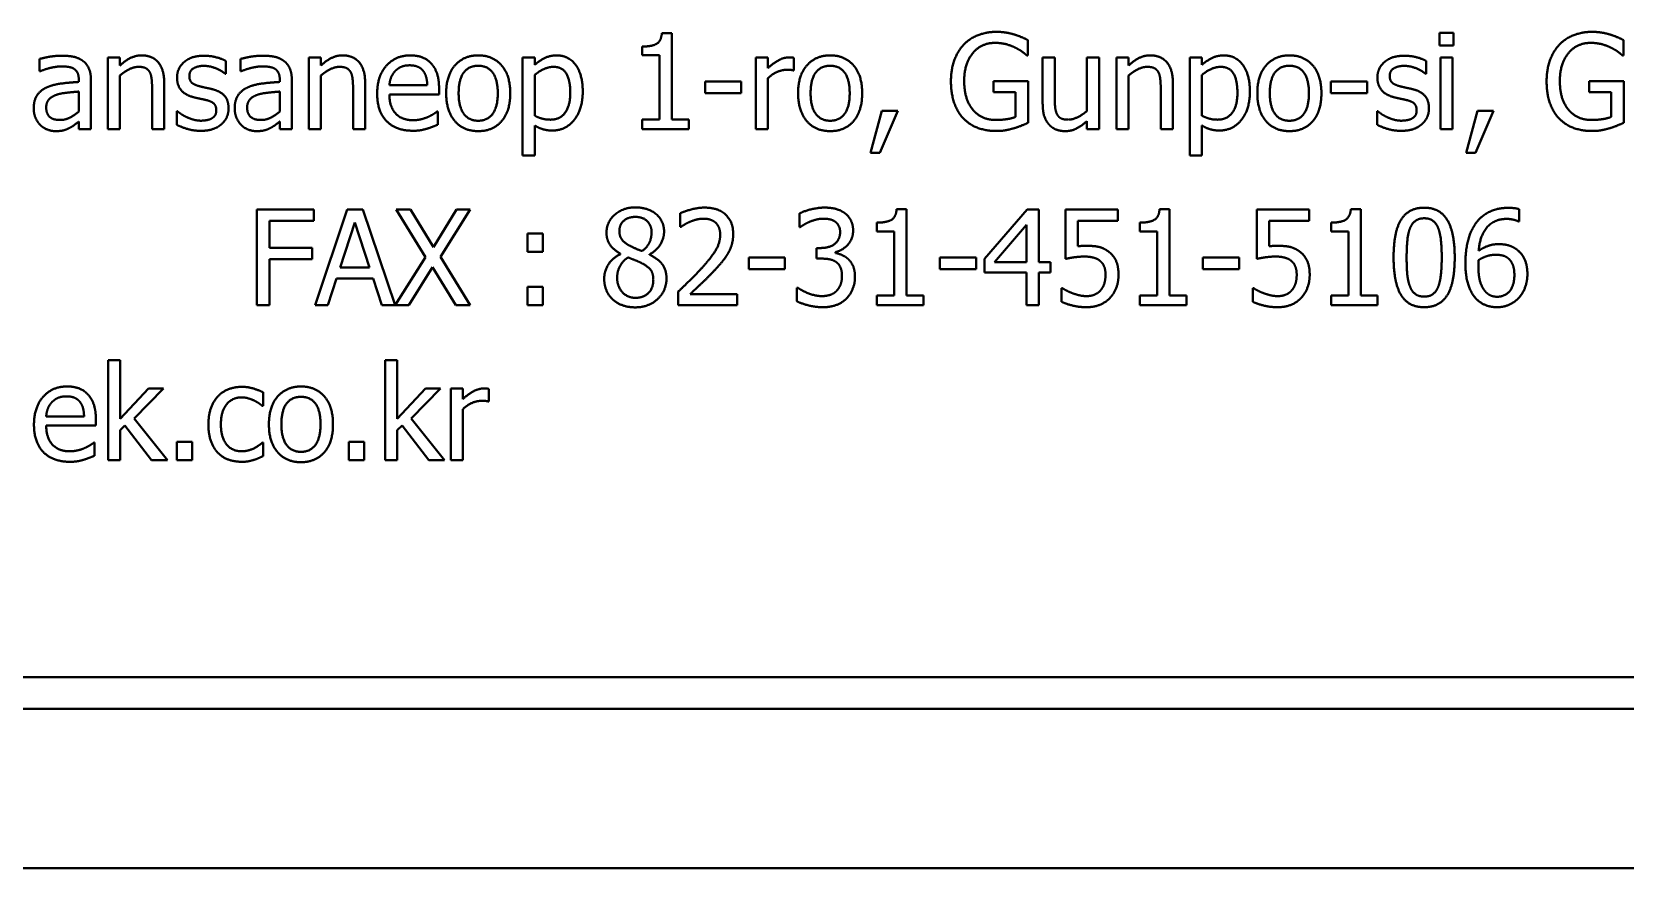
# Model space of a CAD drawing. Header units: millimetres. Extents: x 0 to 4205, y 0 to 2970.
# Drawn here: x 3428.97 to 3478.97, y 1705.12 to 1731.37 of the extents above; entities that cross this region are included whole.
import ezdxf

# ---------------------------------------------------------------- set-up
doc = ezdxf.new("R2010")
doc.units = ezdxf.units.MM
doc.header["$LTSCALE"] = 5
doc.layers.add('가시적인 것(ISO)', color=3, linetype='Continuous', lineweight=40)

msp = doc.modelspace()

# ---------------------------------------------------------------- linework, layer by layer
at = {"layer": '가시적인 것(ISO)'}
for p, q in [((3448.744, 1731.328), (3449.055, 1731.328)), ((3449.055, 1731.328), (3449.055, 1728.624)), ((3460.229, 1731.114), (3460.229, 1730.633)), ((3473.152, 1731.338), (3473.583, 1731.338)), ((3473.152, 1730.944), (3473.152, 1731.338)), ((3473.583, 1731.338), (3473.583, 1730.944)), ((3478.921, 1731.114), (3478.921, 1730.633)), ((3429.215, 1730.134), (3429.215, 1730.521)), ((3431.359, 1728.318), (3431.359, 1730.569)), ((3431.359, 1730.569), (3431.738, 1730.569)), ((3431.738, 1730.569), (3431.738, 1730.319)), ((3435.521, 1730.134), (3435.521, 1730.521)), ((3437.665, 1728.318), (3437.665, 1730.569)), ((3437.665, 1730.569), (3438.045, 1730.569)), ((3438.045, 1730.569), (3438.045, 1730.319)), ((3444.375, 1727.489), (3444.375, 1730.569)), ((3444.375, 1730.569), (3444.754, 1730.569)), ((3444.754, 1730.569), (3444.754, 1730.334)), ((3448.124, 1730.635), (3448.124, 1730.91)), ((3448.669, 1730.635), (3448.124, 1730.635)), ((3448.669, 1728.624), (3448.669, 1730.635)), ((3451.693, 1728.318), (3451.693, 1730.569)), ((3451.693, 1730.569), (3452.072, 1730.569)), ((3452.072, 1730.569), (3452.072, 1730.234)), ((3452.887, 1730.557), (3452.887, 1730.163)), ((3460.229, 1730.633), (3460.195, 1730.633)), ((3460.695, 1729.108), (3460.695, 1730.569)), ((3460.695, 1730.569), (3461.075, 1730.569)), ((3461.075, 1730.569), (3461.075, 1729.286)), ((3462.084, 1728.887), (3462.084, 1730.569)), ((3462.084, 1730.569), (3462.463, 1730.569)), ((3462.463, 1730.569), (3462.463, 1728.318)), ((3463.012, 1728.318), (3463.012, 1730.569)), ((3463.012, 1730.569), (3463.391, 1730.569)), ((3463.391, 1730.569), (3463.391, 1730.319)), ((3465.312, 1730.569), (3465.691, 1730.569)), ((3465.312, 1727.489), (3465.312, 1730.569)), ((3465.691, 1730.569), (3465.691, 1730.334)), ((3473.583, 1730.944), (3473.152, 1730.944)), ((3473.177, 1728.318), (3473.177, 1730.569)), ((3473.177, 1730.569), (3473.556, 1730.569)), ((3473.556, 1730.569), (3473.556, 1728.318)), ((3478.921, 1730.633), (3478.887, 1730.633)), ((3429.237, 1730.134), (3429.215, 1730.134)), ((3431.738, 1730), (3431.738, 1728.318)), ((3435.064, 1730.054), (3435.045, 1730.054)), ((3435.064, 1730.46), (3435.064, 1730.054)), ((3435.543, 1730.134), (3435.521, 1730.134)), ((3438.045, 1730), (3438.045, 1728.318)), ((3444.754, 1730.018), (3444.754, 1728.739)), ((3452.887, 1730.163), (3452.867, 1730.163)), ((3463.391, 1730), (3463.391, 1728.318)), ((3465.691, 1730.018), (3465.691, 1728.739)), ((3472.734, 1730.054), (3472.715, 1730.054)), ((3472.734, 1730.46), (3472.734, 1730.054)), ((3430.447, 1729.799), (3430.447, 1729.872)), ((3430.447, 1728.872), (3430.447, 1729.497)), ((3430.827, 1729.857), (3430.827, 1728.318)), ((3432.747, 1728.318), (3432.747, 1729.602)), ((3433.126, 1729.779), (3433.126, 1728.318)), ((3436.754, 1729.799), (3436.754, 1729.872)), ((3436.754, 1728.872), (3436.754, 1729.497)), ((3437.133, 1729.857), (3437.133, 1728.318)), ((3439.054, 1728.318), (3439.054, 1729.602)), ((3439.433, 1729.779), (3439.433, 1728.318)), ((3440.194, 1729.694), (3441.383, 1729.694)), ((3441.752, 1729.612), (3441.752, 1729.405)), ((3450.103, 1729.449), (3450.103, 1729.813)), ((3450.103, 1729.813), (3451.238, 1729.813)), ((3451.238, 1729.813), (3451.238, 1729.449)), ((3452.072, 1729.915), (3452.072, 1728.318)), ((3459.152, 1729.478), (3459.152, 1729.828)), ((3459.152, 1729.828), (3460.241, 1729.828)), ((3460.241, 1729.828), (3460.241, 1728.518)), ((3464.4, 1728.318), (3464.4, 1729.602)), ((3464.78, 1729.779), (3464.78, 1728.318)), ((3469.739, 1729.449), (3469.739, 1729.813)), ((3469.739, 1729.813), (3470.874, 1729.813)), ((3470.874, 1729.813), (3470.874, 1729.449)), ((3477.844, 1729.478), (3477.844, 1729.828)), ((3477.844, 1729.828), (3478.934, 1729.828)), ((3478.934, 1729.828), (3478.934, 1728.518)), ((3441.752, 1729.405), (3440.194, 1729.405)), ((3451.238, 1729.449), (3450.103, 1729.449)), ((3459.847, 1729.478), (3459.152, 1729.478)), ((3459.847, 1728.702), (3459.847, 1729.478)), ((3470.874, 1729.449), (3469.739, 1729.449)), ((3478.54, 1729.478), (3477.844, 1729.478)), ((3478.54, 1728.702), (3478.54, 1729.478)), ((3430.447, 1728.318), (3430.447, 1728.556)), ((3433.52, 1728.454), (3433.52, 1728.88)), ((3433.52, 1728.88), (3433.54, 1728.88)), ((3436.754, 1728.318), (3436.754, 1728.556)), ((3441.689, 1728.87), (3441.711, 1728.87)), ((3441.711, 1728.87), (3441.711, 1728.457)), ((3448.124, 1728.624), (3448.669, 1728.624)), ((3448.124, 1728.318), (3448.124, 1728.624)), ((3449.055, 1728.624), (3449.588, 1728.624)), ((3449.588, 1728.624), (3449.588, 1728.318)), ((3455.293, 1727.572), (3455.648, 1728.892)), ((3456.152, 1728.892), (3455.588, 1727.572)), ((3455.648, 1728.892), (3456.152, 1728.892)), ((3462.084, 1728.318), (3462.084, 1728.566)), ((3471.19, 1728.454), (3471.19, 1728.88)), ((3471.19, 1728.88), (3471.21, 1728.88)), ((3473.986, 1727.572), (3474.341, 1728.892)), ((3474.844, 1728.892), (3474.28, 1727.572)), ((3474.341, 1728.892), (3474.844, 1728.892)), ((3430.827, 1728.318), (3430.447, 1728.318)), ((3431.738, 1728.318), (3431.359, 1728.318)), ((3433.126, 1728.318), (3432.747, 1728.318)), ((3437.133, 1728.318), (3436.754, 1728.318)), ((3438.045, 1728.318), (3437.665, 1728.318)), ((3439.433, 1728.318), (3439.054, 1728.318)), ((3444.754, 1728.432), (3444.754, 1727.489)), ((3449.588, 1728.318), (3448.124, 1728.318)), ((3452.072, 1728.318), (3451.693, 1728.318)), ((3462.463, 1728.318), (3462.084, 1728.318)), ((3463.391, 1728.318), (3463.012, 1728.318)), ((3464.78, 1728.318), (3464.4, 1728.318)), ((3465.691, 1728.432), (3465.691, 1727.489)), ((3473.556, 1728.318), (3473.177, 1728.318)), ((3455.588, 1727.572), (3455.293, 1727.572)), ((3474.28, 1727.572), (3473.986, 1727.572)), ((3444.754, 1727.489), (3444.375, 1727.489)), ((3465.691, 1727.489), (3465.312, 1727.489)), ((3436.034, 1722.792), (3436.034, 1725.792)), ((3436.034, 1725.792), (3437.828, 1725.792)), ((3437.828, 1725.792), (3437.828, 1725.437)), ((3437.862, 1722.792), (3438.874, 1725.792)), ((3438.874, 1725.792), (3439.365, 1725.792)), ((3439.365, 1725.792), (3440.375, 1722.794)), ((3441.329, 1724.294), (3440.403, 1725.792)), ((3440.403, 1725.792), (3440.86, 1725.792)), ((3440.86, 1725.792), (3441.575, 1724.617)), ((3441.575, 1724.617), (3442.304, 1725.792)), ((3442.734, 1725.792), (3441.796, 1724.313)), ((3442.304, 1725.792), (3442.734, 1725.792)), ((3449.32, 1725.247), (3449.32, 1725.675)), ((3453.064, 1725.245), (3453.064, 1725.67)), ((3456.113, 1725.801), (3456.424, 1725.801)), ((3456.424, 1725.801), (3456.424, 1723.098)), ((3458.867, 1724.245), (3460.209, 1725.792)), ((3460.209, 1725.792), (3460.579, 1725.792)), ((3460.579, 1725.792), (3460.579, 1724.146)), ((3461.413, 1724.245), (3461.413, 1725.792)), ((3461.413, 1725.792), (3463.058, 1725.792)), ((3463.058, 1725.792), (3463.058, 1725.439)), ((3464.364, 1725.801), (3464.675, 1725.801)), ((3464.675, 1725.801), (3464.675, 1723.098)), ((3467.413, 1724.245), (3467.413, 1725.792)), ((3467.413, 1725.792), (3469.058, 1725.792)), ((3469.058, 1725.792), (3469.058, 1725.439)), ((3470.364, 1725.801), (3470.675, 1725.801)), ((3470.675, 1725.801), (3470.675, 1723.098)), ((3475.647, 1725.806), (3475.647, 1725.42)), ((3437.828, 1725.437), (3436.433, 1725.437)), ((3436.433, 1725.437), (3436.433, 1724.591)), ((3439.109, 1725.383), (3438.648, 1723.971)), ((3439.574, 1723.971), (3439.109, 1725.383)), ((3444.528, 1724.469), (3444.528, 1725.043)), ((3444.528, 1725.043), (3445.01, 1725.043)), ((3445.01, 1725.043), (3445.01, 1724.469)), ((3449.342, 1725.247), (3449.32, 1725.247)), ((3453.088, 1725.245), (3453.064, 1725.245)), ((3455.493, 1725.108), (3455.493, 1725.383)), ((3456.037, 1725.108), (3455.493, 1725.108)), ((3456.037, 1723.098), (3456.037, 1725.108)), ((3460.192, 1725.317), (3459.183, 1724.146)), ((3460.192, 1724.146), (3460.192, 1725.317)), ((3463.058, 1725.439), (3461.799, 1725.439)), ((3461.799, 1725.439), (3461.799, 1724.639)), ((3463.744, 1725.108), (3463.744, 1725.383)), ((3464.289, 1725.108), (3463.744, 1725.108)), ((3464.289, 1723.098), (3464.289, 1725.108)), ((3467.799, 1725.439), (3467.799, 1724.639)), ((3469.058, 1725.439), (3467.799, 1725.439)), ((3469.744, 1725.108), (3469.744, 1725.383)), ((3470.289, 1725.108), (3469.744, 1725.108)), ((3470.289, 1723.098), (3470.289, 1725.108)), ((3475.647, 1725.42), (3475.63, 1725.42)), ((3436.433, 1724.591), (3437.77, 1724.591)), ((3437.77, 1724.591), (3437.77, 1724.236)), ((3453.594, 1724.253), (3453.594, 1724.586)), ((3453.594, 1724.586), (3453.728, 1724.586)), ((3436.433, 1724.236), (3436.433, 1722.792)), ((3437.77, 1724.236), (3436.433, 1724.236)), ((3440.375, 1722.794), (3441.329, 1724.294)), ((3441.796, 1724.313), (3442.734, 1722.792)), ((3445.01, 1724.469), (3444.528, 1724.469)), ((3447.443, 1724.394), (3447.443, 1724.406)), ((3448.357, 1724.389), (3448.357, 1724.377)), ((3451.472, 1724.287), (3452.607, 1724.287)), ((3451.472, 1723.922), (3451.472, 1724.287)), ((3452.607, 1724.287), (3452.607, 1723.922)), ((3453.764, 1724.253), (3453.594, 1724.253)), ((3454.192, 1724.459), (3454.192, 1724.43)), ((3457.472, 1723.922), (3457.472, 1724.287)), ((3457.472, 1724.287), (3458.607, 1724.287)), ((3458.607, 1724.287), (3458.607, 1723.922)), ((3458.867, 1723.822), (3458.867, 1724.245)), ((3459.183, 1724.146), (3460.192, 1724.146)), ((3460.579, 1724.146), (3460.936, 1724.146)), ((3460.936, 1724.146), (3460.936, 1723.822)), ((3465.723, 1724.287), (3466.858, 1724.287)), ((3465.723, 1723.922), (3465.723, 1724.287)), ((3466.858, 1724.287), (3466.858, 1723.922)), ((3438.538, 1723.63), (3438.266, 1722.792)), ((3439.683, 1723.63), (3438.538, 1723.63)), ((3438.648, 1723.971), (3439.574, 1723.971)), ((3439.955, 1722.792), (3439.683, 1723.63)), ((3441.548, 1723.988), (3440.804, 1722.792)), ((3442.277, 1722.792), (3441.548, 1723.988)), ((3452.607, 1723.922), (3451.472, 1723.922)), ((3458.607, 1723.922), (3457.472, 1723.922)), ((3460.192, 1723.822), (3458.867, 1723.822)), ((3460.192, 1722.792), (3460.192, 1723.822)), ((3460.936, 1723.822), (3460.579, 1723.822)), ((3460.579, 1723.822), (3460.579, 1722.792)), ((3466.858, 1723.922), (3465.723, 1723.922)), ((3444.528, 1723.365), (3445.01, 1723.365)), ((3444.528, 1722.792), (3444.528, 1723.365)), ((3445.01, 1723.365), (3445.01, 1722.792)), ((3449.257, 1722.792), (3449.257, 1723.217)), ((3449.634, 1723.139), (3451.107, 1723.139)), ((3451.107, 1723.139), (3451.107, 1722.792)), ((3452.981, 1722.913), (3452.981, 1723.339)), ((3452.981, 1723.339), (3453.011, 1723.339)), ((3455.493, 1722.792), (3455.493, 1723.098)), ((3455.493, 1723.098), (3456.037, 1723.098)), ((3456.424, 1723.098), (3456.956, 1723.098)), ((3456.956, 1723.098), (3456.956, 1722.792)), ((3461.289, 1722.898), (3461.289, 1723.324)), ((3461.289, 1723.324), (3461.318, 1723.324)), ((3463.744, 1722.792), (3463.744, 1723.098)), ((3463.744, 1723.098), (3464.289, 1723.098)), ((3464.675, 1723.098), (3465.207, 1723.098)), ((3465.207, 1723.098), (3465.207, 1722.792)), ((3467.289, 1722.898), (3467.289, 1723.324)), ((3467.289, 1723.324), (3467.318, 1723.324)), ((3469.744, 1722.792), (3469.744, 1723.098)), ((3469.744, 1723.098), (3470.289, 1723.098)), ((3470.675, 1723.098), (3471.207, 1723.098)), ((3471.207, 1723.098), (3471.207, 1722.792)), ((3436.433, 1722.792), (3436.034, 1722.792)), ((3438.266, 1722.792), (3437.862, 1722.792)), ((3440.804, 1722.792), (3439.955, 1722.792)), ((3442.734, 1722.792), (3442.277, 1722.792)), ((3445.01, 1722.792), (3444.528, 1722.792)), ((3451.107, 1722.792), (3449.257, 1722.792)), ((3456.956, 1722.792), (3455.493, 1722.792)), ((3460.579, 1722.792), (3460.192, 1722.792)), ((3465.207, 1722.792), (3463.744, 1722.792)), ((3471.207, 1722.792), (3469.744, 1722.792)), ((3431.366, 1721.06), (3431.746, 1721.06)), ((3431.366, 1717.926), (3431.366, 1721.06)), ((3431.746, 1721.06), (3431.746, 1719.227)), ((3440.062, 1721.06), (3440.442, 1721.06)), ((3440.062, 1717.926), (3440.062, 1721.06)), ((3440.442, 1721.06), (3440.442, 1719.227)), ((3431.746, 1719.227), (3432.635, 1720.177)), ((3433.107, 1720.177), (3432.183, 1719.236)), ((3432.635, 1720.177), (3433.107, 1720.177)), ((3436.229, 1720.056), (3436.229, 1719.63)), ((3440.442, 1719.227), (3441.331, 1720.177)), ((3441.803, 1720.177), (3440.879, 1719.236)), ((3441.331, 1720.177), (3441.803, 1720.177)), ((3442.117, 1720.177), (3442.496, 1720.177)), ((3442.117, 1717.926), (3442.117, 1720.177)), ((3442.496, 1720.177), (3442.496, 1719.842)), ((3443.31, 1720.165), (3443.31, 1719.771)), ((3436.229, 1719.63), (3436.207, 1719.63)), ((3442.496, 1719.523), (3442.496, 1717.926)), ((3443.31, 1719.771), (3443.291, 1719.771)), ((3429.424, 1719.302), (3430.613, 1719.302)), ((3430.982, 1719.013), (3429.424, 1719.013)), ((3430.982, 1719.219), (3430.982, 1719.013)), ((3431.896, 1719.013), (3431.746, 1718.867)), ((3432.733, 1717.926), (3431.896, 1719.013)), ((3432.183, 1719.236), (3433.231, 1717.926)), ((3440.592, 1719.013), (3440.442, 1718.867)), ((3441.429, 1717.926), (3440.592, 1719.013)), ((3440.879, 1719.236), (3441.927, 1717.926)), ((3431.746, 1718.867), (3431.746, 1717.926)), ((3433.528, 1717.926), (3433.528, 1718.5)), ((3433.528, 1718.5), (3434.009, 1718.5)), ((3434.009, 1718.5), (3434.009, 1717.926)), ((3438.92, 1717.926), (3438.92, 1718.5)), ((3438.92, 1718.5), (3439.401, 1718.5)), ((3439.401, 1718.5), (3439.401, 1717.926)), ((3440.442, 1718.867), (3440.442, 1717.926)), ((3430.919, 1718.478), (3430.941, 1718.478)), ((3430.941, 1718.478), (3430.941, 1718.064)), ((3436.207, 1718.478), (3436.229, 1718.478)), ((3436.229, 1718.478), (3436.229, 1718.052)), ((3431.746, 1717.926), (3431.366, 1717.926)), ((3433.231, 1717.926), (3432.733, 1717.926)), ((3434.009, 1717.926), (3433.528, 1717.926)), ((3439.401, 1717.926), (3438.92, 1717.926)), ((3440.442, 1717.926), (3440.062, 1717.926)), ((3441.927, 1717.926), (3441.429, 1717.926)), ((3442.496, 1717.926), (3442.117, 1717.926)), ((3381.559, 1711.119), (3519.727, 1711.119)), ((3520.643, 1710.119), (3380.643, 1710.119)), ((3530.643, 1705.119), (3370.643, 1705.119))]:
    msp.add_line(p, q, dxfattribs=at)
for points in [[(3448.124, 1730.91), (3448.433, 1730.91), (3448.725, 1731.085), (3448.744, 1731.328)], [(3458.211, 1730.961), (3458.393, 1731.158), (3458.928, 1731.372), (3459.246, 1731.372)], [(3459.2, 1731.026), (3458.767, 1731.026), (3458.233, 1730.375), (3458.233, 1729.833)], [(3459.815, 1730.885), (3459.694, 1730.946), (3459.38, 1731.026), (3459.2, 1731.026)], [(3459.246, 1731.372), (3459.4, 1731.372), (3459.677, 1731.328), (3459.803, 1731.289)], [(3459.803, 1731.289), (3459.905, 1731.26), (3460.153, 1731.153), (3460.229, 1731.114)], [(3476.904, 1730.961), (3477.086, 1731.158), (3477.621, 1731.372), (3477.939, 1731.372)], [(3477.893, 1731.026), (3477.46, 1731.026), (3476.925, 1730.375), (3476.925, 1729.833)], [(3478.508, 1730.885), (3478.387, 1730.946), (3478.073, 1731.026), (3477.893, 1731.026)], [(3477.939, 1731.372), (3478.092, 1731.372), (3478.37, 1731.328), (3478.496, 1731.289)], [(3478.496, 1731.289), (3478.598, 1731.26), (3478.846, 1731.153), (3478.921, 1731.114)], [(3429.215, 1730.521), (3429.319, 1730.55), (3429.711, 1730.623), (3429.903, 1730.623)], [(3429.903, 1730.623), (3430.136, 1730.623), (3430.455, 1730.55), (3430.581, 1730.455)], [(3431.738, 1730.319), (3431.908, 1730.472), (3432.237, 1730.633), (3432.421, 1730.633)], [(3432.421, 1730.633), (3432.752, 1730.633), (3433.126, 1730.195), (3433.126, 1729.779)], [(3433.53, 1729.935), (3433.53, 1730.241), (3433.99, 1730.623), (3434.369, 1730.623)], [(3434.369, 1730.623), (3434.556, 1730.623), (3434.935, 1730.53), (3435.064, 1730.46)], [(3435.521, 1730.521), (3435.626, 1730.55), (3436.017, 1730.623), (3436.209, 1730.623)], [(3436.209, 1730.623), (3436.443, 1730.623), (3436.761, 1730.55), (3436.887, 1730.455)], [(3438.045, 1730.319), (3438.215, 1730.472), (3438.543, 1730.633), (3438.728, 1730.633)], [(3438.728, 1730.633), (3439.058, 1730.633), (3439.433, 1730.195), (3439.433, 1729.779)], [(3439.81, 1729.432), (3439.81, 1729.981), (3440.386, 1730.633), (3440.85, 1730.633)], [(3440.85, 1730.633), (3441.059, 1730.633), (3441.383, 1730.511), (3441.502, 1730.382)], [(3441.976, 1729.444), (3441.976, 1730.008), (3442.53, 1730.633), (3442.982, 1730.633)], [(3442.982, 1730.633), (3443.439, 1730.633), (3443.986, 1730.01), (3443.986, 1729.444)], [(3444.754, 1730.334), (3444.895, 1730.462), (3445.241, 1730.633), (3445.443, 1730.633)], [(3445.443, 1730.633), (3445.829, 1730.633), (3446.262, 1730.02), (3446.262, 1729.505)], [(3452.072, 1730.234), (3452.279, 1730.419), (3452.588, 1730.569), (3452.733, 1730.569)], [(3452.733, 1730.569), (3452.792, 1730.569), (3452.85, 1730.565), (3452.887, 1730.557)], [(3453.02, 1729.444), (3453.02, 1730.008), (3453.575, 1730.633), (3454.027, 1730.633)], [(3454.027, 1730.633), (3454.484, 1730.633), (3455.031, 1730.01), (3455.031, 1729.444)], [(3457.817, 1729.821), (3457.817, 1730.183), (3458.021, 1730.757), (3458.211, 1730.961)], [(3460.195, 1730.633), (3460.119, 1730.698), (3459.961, 1730.817), (3459.815, 1730.885)], [(3463.391, 1730.319), (3463.562, 1730.472), (3463.89, 1730.633), (3464.075, 1730.633)], [(3464.075, 1730.633), (3464.405, 1730.633), (3464.78, 1730.195), (3464.78, 1729.779)], [(3465.691, 1730.334), (3465.832, 1730.462), (3466.178, 1730.633), (3466.379, 1730.633)], [(3466.379, 1730.633), (3466.766, 1730.633), (3467.199, 1730.02), (3467.199, 1729.505)], [(3467.432, 1729.444), (3467.432, 1730.008), (3467.986, 1730.633), (3468.438, 1730.633)], [(3468.438, 1730.633), (3468.895, 1730.633), (3469.443, 1730.01), (3469.443, 1729.444)], [(3471.2, 1729.935), (3471.2, 1730.241), (3471.66, 1730.623), (3472.039, 1730.623)], [(3472.039, 1730.623), (3472.226, 1730.623), (3472.605, 1730.53), (3472.734, 1730.46)], [(3476.51, 1729.821), (3476.51, 1730.183), (3476.714, 1730.757), (3476.904, 1730.961)], [(3478.887, 1730.633), (3478.812, 1730.698), (3478.654, 1730.817), (3478.508, 1730.885)], [(3429.9, 1730.287), (3429.769, 1730.287), (3429.414, 1730.21), (3429.237, 1730.134)], [(3430.294, 1730.212), (3430.221, 1730.258), (3430.012, 1730.287), (3429.9, 1730.287)], [(3430.447, 1729.872), (3430.447, 1730.003), (3430.367, 1730.166), (3430.294, 1730.212)], [(3430.581, 1730.455), (3430.705, 1730.363), (3430.827, 1730.069), (3430.827, 1729.857)], [(3432.322, 1730.273), (3432.181, 1730.273), (3431.882, 1730.122), (3431.738, 1730)], [(3432.674, 1730.105), (3432.628, 1730.19), (3432.463, 1730.273), (3432.322, 1730.273)], [(3432.747, 1729.602), (3432.747, 1729.757), (3432.718, 1730.025), (3432.674, 1730.105)], [(3434.361, 1730.304), (3434.174, 1730.304), (3433.917, 1730.146), (3433.917, 1729.988)], [(3435.045, 1730.054), (3434.899, 1730.171), (3434.544, 1730.304), (3434.361, 1730.304)], [(3436.207, 1730.287), (3436.075, 1730.287), (3435.72, 1730.21), (3435.543, 1730.134)], [(3436.601, 1730.212), (3436.528, 1730.258), (3436.319, 1730.287), (3436.207, 1730.287)], [(3436.754, 1729.872), (3436.754, 1730.003), (3436.673, 1730.166), (3436.601, 1730.212)], [(3436.887, 1730.455), (3437.011, 1730.363), (3437.133, 1730.069), (3437.133, 1729.857)], [(3438.628, 1730.273), (3438.487, 1730.273), (3438.188, 1730.122), (3438.045, 1730)], [(3438.981, 1730.105), (3438.934, 1730.19), (3438.769, 1730.273), (3438.628, 1730.273)], [(3439.054, 1729.602), (3439.054, 1729.757), (3439.024, 1730.025), (3438.981, 1730.105)], [(3440.378, 1730.144), (3440.293, 1730.054), (3440.206, 1729.838), (3440.194, 1729.694)], [(3440.828, 1730.321), (3440.678, 1730.321), (3440.466, 1730.231), (3440.378, 1730.144)], [(3441.254, 1730.146), (3441.188, 1730.231), (3440.981, 1730.321), (3440.828, 1730.321)], [(3441.383, 1729.694), (3441.378, 1729.847), (3441.314, 1730.071), (3441.254, 1730.146)], [(3441.502, 1730.382), (3441.623, 1730.253), (3441.752, 1729.881), (3441.752, 1729.612)], [(3442.982, 1730.307), (3442.688, 1730.307), (3442.367, 1729.881), (3442.367, 1729.444)], [(3443.595, 1729.444), (3443.595, 1729.881), (3443.276, 1730.307), (3442.982, 1730.307)], [(3445.35, 1730.273), (3445.19, 1730.273), (3444.888, 1730.129), (3444.754, 1730.018)], [(3445.87, 1729.461), (3445.87, 1729.847), (3445.625, 1730.273), (3445.35, 1730.273)], [(3452.663, 1730.18), (3452.51, 1730.18), (3452.208, 1730.047), (3452.072, 1729.915)], [(3452.867, 1730.163), (3452.823, 1730.176), (3452.729, 1730.18), (3452.663, 1730.18)], [(3454.027, 1730.307), (3453.733, 1730.307), (3453.412, 1729.881), (3453.412, 1729.444)], [(3454.639, 1729.444), (3454.639, 1729.881), (3454.321, 1730.307), (3454.027, 1730.307)], [(3463.975, 1730.273), (3463.834, 1730.273), (3463.535, 1730.122), (3463.391, 1730)], [(3464.327, 1730.105), (3464.281, 1730.19), (3464.116, 1730.273), (3463.975, 1730.273)], [(3464.4, 1729.602), (3464.4, 1729.757), (3464.371, 1730.025), (3464.327, 1730.105)], [(3466.287, 1730.273), (3466.126, 1730.273), (3465.825, 1730.129), (3465.691, 1730.018)], [(3466.807, 1729.461), (3466.807, 1729.847), (3466.562, 1730.273), (3466.287, 1730.273)], [(3468.438, 1730.307), (3468.144, 1730.307), (3467.823, 1729.881), (3467.823, 1729.444)], [(3469.051, 1729.444), (3469.051, 1729.881), (3468.733, 1730.307), (3468.438, 1730.307)], [(3472.032, 1730.304), (3471.844, 1730.304), (3471.587, 1730.146), (3471.587, 1729.988)], [(3472.715, 1730.054), (3472.569, 1730.171), (3472.214, 1730.304), (3472.032, 1730.304)], [(3429.032, 1728.97), (3429.032, 1729.203), (3429.229, 1729.534), (3429.443, 1729.629)], [(3429.443, 1729.629), (3429.633, 1729.716), (3430.148, 1729.782), (3430.447, 1729.799)], [(3430.447, 1729.497), (3430.311, 1729.485), (3429.9, 1729.444), (3429.772, 1729.405)], [(3434.021, 1729.327), (3433.763, 1729.402), (3433.53, 1729.714), (3433.53, 1729.935)], [(3433.917, 1729.988), (3433.917, 1729.845), (3434.07, 1729.706), (3434.24, 1729.663)], [(3434.24, 1729.663), (3434.323, 1729.641), (3434.532, 1729.597), (3434.646, 1729.57)], [(3434.646, 1729.57), (3434.894, 1729.507), (3435.147, 1729.218), (3435.147, 1728.967)], [(3435.339, 1728.97), (3435.339, 1729.203), (3435.536, 1729.534), (3435.75, 1729.629)], [(3435.75, 1729.629), (3435.939, 1729.716), (3436.455, 1729.782), (3436.754, 1729.799)], [(3436.754, 1729.497), (3436.618, 1729.485), (3436.207, 1729.444), (3436.078, 1729.405)], [(3446.262, 1729.505), (3446.262, 1728.941), (3445.725, 1728.274), (3445.314, 1728.274)], [(3458.208, 1728.651), (3458.019, 1728.851), (3457.817, 1729.439), (3457.817, 1729.821)], [(3458.233, 1729.833), (3458.233, 1729.531), (3458.374, 1729.079), (3458.507, 1728.924)], [(3467.199, 1729.505), (3467.199, 1728.941), (3466.661, 1728.274), (3466.25, 1728.274)], [(3471.691, 1729.327), (3471.434, 1729.402), (3471.2, 1729.714), (3471.2, 1729.935)], [(3471.587, 1729.988), (3471.587, 1729.845), (3471.74, 1729.706), (3471.91, 1729.663)], [(3471.91, 1729.663), (3471.993, 1729.641), (3472.202, 1729.597), (3472.316, 1729.57)], [(3472.316, 1729.57), (3472.564, 1729.507), (3472.817, 1729.218), (3472.817, 1728.967)], [(3476.901, 1728.651), (3476.712, 1728.851), (3476.51, 1729.439), (3476.51, 1729.821)], [(3476.925, 1729.833), (3476.925, 1729.531), (3477.066, 1729.079), (3477.2, 1728.924)], [(3429.772, 1729.405), (3429.621, 1729.359), (3429.424, 1729.167), (3429.424, 1728.996)], [(3434.427, 1729.235), (3434.354, 1729.252), (3434.121, 1729.3), (3434.021, 1729.327)], [(3434.76, 1728.916), (3434.76, 1729.05), (3434.614, 1729.189), (3434.427, 1729.235)], [(3436.078, 1729.405), (3435.927, 1729.359), (3435.73, 1729.167), (3435.73, 1728.996)], [(3440.943, 1728.267), (3440.403, 1728.267), (3439.81, 1728.872), (3439.81, 1729.432)], [(3440.194, 1729.405), (3440.194, 1729.013), (3440.588, 1728.598), (3440.938, 1728.598)], [(3442.982, 1728.255), (3442.513, 1728.255), (3441.976, 1728.894), (3441.976, 1729.444)], [(3442.367, 1729.444), (3442.367, 1729.018), (3442.688, 1728.581), (3442.982, 1728.581)], [(3443.986, 1729.444), (3443.986, 1728.875), (3443.439, 1728.255), (3442.982, 1728.255)], [(3442.982, 1728.581), (3443.274, 1728.581), (3443.595, 1729.011), (3443.595, 1729.444)], [(3445.25, 1728.615), (3445.545, 1728.615), (3445.87, 1729.048), (3445.87, 1729.461)], [(3454.027, 1728.255), (3453.558, 1728.255), (3453.02, 1728.894), (3453.02, 1729.444)], [(3453.412, 1729.444), (3453.412, 1729.018), (3453.733, 1728.581), (3454.027, 1728.581)], [(3455.031, 1729.444), (3455.031, 1728.875), (3454.484, 1728.255), (3454.027, 1728.255)], [(3454.027, 1728.581), (3454.319, 1728.581), (3454.639, 1729.011), (3454.639, 1729.444)], [(3460.9, 1728.457), (3460.802, 1728.561), (3460.695, 1728.88), (3460.695, 1729.108)], [(3461.075, 1729.286), (3461.075, 1729.106), (3461.101, 1728.87), (3461.148, 1728.783)], [(3466.187, 1728.615), (3466.481, 1728.615), (3466.807, 1729.048), (3466.807, 1729.461)], [(3468.438, 1728.255), (3467.969, 1728.255), (3467.432, 1728.894), (3467.432, 1729.444)], [(3467.823, 1729.444), (3467.823, 1729.018), (3468.144, 1728.581), (3468.438, 1728.581)], [(3469.443, 1729.444), (3469.443, 1728.875), (3468.895, 1728.255), (3468.438, 1728.255)], [(3468.438, 1728.581), (3468.73, 1728.581), (3469.051, 1729.011), (3469.051, 1729.444)], [(3472.097, 1729.235), (3472.024, 1729.252), (3471.791, 1729.3), (3471.691, 1729.327)], [(3472.43, 1728.916), (3472.43, 1729.05), (3472.284, 1729.189), (3472.097, 1729.235)], [(3429.232, 1728.454), (3429.142, 1728.547), (3429.032, 1728.819), (3429.032, 1728.97)], [(3429.424, 1728.996), (3429.424, 1728.802), (3429.643, 1728.605), (3429.852, 1728.605)], [(3429.852, 1728.605), (3430.029, 1728.605), (3430.321, 1728.758), (3430.447, 1728.872)], [(3430.447, 1728.556), (3430.401, 1728.522), (3430.246, 1728.401), (3430.173, 1728.364)], [(3433.54, 1728.88), (3433.588, 1728.841), (3433.72, 1728.748), (3433.829, 1728.697)], [(3433.829, 1728.697), (3433.924, 1728.651), (3434.157, 1728.583), (3434.281, 1728.583)], [(3434.281, 1728.583), (3434.371, 1728.583), (3434.578, 1728.624), (3434.626, 1728.659)], [(3434.626, 1728.659), (3434.697, 1728.705), (3434.76, 1728.809), (3434.76, 1728.916)], [(3435.147, 1728.967), (3435.147, 1728.821), (3435.032, 1728.564), (3434.921, 1728.469)], [(3435.538, 1728.454), (3435.448, 1728.547), (3435.339, 1728.819), (3435.339, 1728.97)], [(3435.73, 1728.996), (3435.73, 1728.802), (3435.949, 1728.605), (3436.158, 1728.605)], [(3436.158, 1728.605), (3436.336, 1728.605), (3436.627, 1728.758), (3436.754, 1728.872)], [(3436.754, 1728.556), (3436.707, 1728.522), (3436.552, 1728.401), (3436.479, 1728.364)], [(3440.938, 1728.598), (3441.062, 1728.598), (3441.302, 1728.654), (3441.4, 1728.697)], [(3441.4, 1728.697), (3441.502, 1728.746), (3441.643, 1728.831), (3441.689, 1728.87)], [(3444.754, 1728.739), (3444.903, 1728.668), (3445.114, 1728.615), (3445.25, 1728.615)], [(3459.244, 1728.26), (3458.925, 1728.26), (3458.398, 1728.454), (3458.208, 1728.651)], [(3458.507, 1728.924), (3458.636, 1728.768), (3459.001, 1728.605), (3459.229, 1728.605)], [(3459.229, 1728.605), (3459.397, 1728.605), (3459.733, 1728.654), (3459.847, 1728.702)], [(3460.241, 1728.518), (3460.165, 1728.483), (3459.908, 1728.379), (3459.798, 1728.347)], [(3461.148, 1728.783), (3461.194, 1728.695), (3461.352, 1728.615), (3461.5, 1728.615)], [(3462.084, 1728.566), (3461.908, 1728.413), (3461.595, 1728.255), (3461.4, 1728.255)], [(3461.5, 1728.615), (3461.639, 1728.615), (3461.952, 1728.773), (3462.084, 1728.887)], [(3465.691, 1728.739), (3465.84, 1728.668), (3466.051, 1728.615), (3466.187, 1728.615)], [(3471.21, 1728.88), (3471.259, 1728.841), (3471.39, 1728.748), (3471.499, 1728.697)], [(3471.499, 1728.697), (3471.594, 1728.651), (3471.827, 1728.583), (3471.951, 1728.583)], [(3471.951, 1728.583), (3472.041, 1728.583), (3472.248, 1728.624), (3472.297, 1728.659)], [(3472.297, 1728.659), (3472.367, 1728.705), (3472.43, 1728.809), (3472.43, 1728.916)], [(3472.817, 1728.967), (3472.817, 1728.821), (3472.703, 1728.564), (3472.591, 1728.469)], [(3477.937, 1728.26), (3477.618, 1728.26), (3477.091, 1728.454), (3476.901, 1728.651)], [(3477.2, 1728.924), (3477.329, 1728.768), (3477.694, 1728.605), (3477.922, 1728.605)], [(3477.922, 1728.605), (3478.09, 1728.605), (3478.425, 1728.654), (3478.54, 1728.702)], [(3478.934, 1728.518), (3478.858, 1728.483), (3478.601, 1728.379), (3478.491, 1728.347)], [(3429.716, 1728.255), (3429.577, 1728.255), (3429.327, 1728.359), (3429.232, 1728.454)], [(3430.173, 1728.364), (3430.073, 1728.311), (3429.886, 1728.255), (3429.716, 1728.255)], [(3434.267, 1728.265), (3434.041, 1728.265), (3433.649, 1728.386), (3433.52, 1728.454)], [(3434.921, 1728.469), (3434.801, 1728.369), (3434.498, 1728.265), (3434.267, 1728.265)], [(3436.022, 1728.255), (3435.883, 1728.255), (3435.633, 1728.359), (3435.538, 1728.454)], [(3436.479, 1728.364), (3436.379, 1728.311), (3436.192, 1728.255), (3436.022, 1728.255)], [(3441.368, 1728.33), (3441.259, 1728.299), (3441.079, 1728.267), (3440.943, 1728.267)], [(3441.711, 1728.457), (3441.645, 1728.43), (3441.446, 1728.352), (3441.368, 1728.33)], [(3445.314, 1728.274), (3445.146, 1728.274), (3444.888, 1728.352), (3444.754, 1728.432)], [(3459.798, 1728.347), (3459.65, 1728.304), (3459.412, 1728.26), (3459.244, 1728.26)], [(3461.4, 1728.255), (3461.254, 1728.255), (3460.994, 1728.352), (3460.9, 1728.457)], [(3466.25, 1728.274), (3466.083, 1728.274), (3465.825, 1728.352), (3465.691, 1728.432)], [(3471.937, 1728.265), (3471.711, 1728.265), (3471.319, 1728.386), (3471.19, 1728.454)], [(3472.591, 1728.469), (3472.472, 1728.369), (3472.168, 1728.265), (3471.937, 1728.265)], [(3478.491, 1728.347), (3478.343, 1728.304), (3478.105, 1728.26), (3477.937, 1728.26)], [(3447.008, 1725.069), (3447.008, 1725.407), (3447.519, 1725.86), (3447.913, 1725.86)], [(3447.91, 1725.563), (3447.691, 1725.563), (3447.412, 1725.322), (3447.412, 1725.116)], [(3448.421, 1725.091), (3448.421, 1725.293), (3448.151, 1725.563), (3447.91, 1725.563)], [(3447.913, 1725.86), (3448.321, 1725.86), (3448.814, 1725.432), (3448.814, 1725.096)], [(3449.32, 1725.675), (3449.444, 1725.736), (3449.889, 1725.855), (3450.088, 1725.855)], [(3450.059, 1725.507), (3449.952, 1725.507), (3449.733, 1725.454), (3449.634, 1725.412)], [(3450.426, 1725.386), (3450.356, 1725.446), (3450.171, 1725.507), (3450.059, 1725.507)], [(3450.088, 1725.855), (3450.509, 1725.855), (3450.983, 1725.41), (3450.983, 1725.031)], [(3453.064, 1725.67), (3453.195, 1725.74), (3453.645, 1725.855), (3453.847, 1725.855)], [(3453.815, 1725.507), (3453.706, 1725.507), (3453.49, 1725.454), (3453.385, 1725.412)], [(3454.18, 1725.415), (3454.105, 1725.466), (3453.92, 1725.507), (3453.815, 1725.507)], [(3453.847, 1725.855), (3454.051, 1725.855), (3454.355, 1725.772), (3454.479, 1725.685)], [(3454.479, 1725.685), (3454.61, 1725.59), (3454.746, 1725.315), (3454.746, 1725.13)], [(3455.493, 1725.383), (3455.801, 1725.383), (3456.093, 1725.558), (3456.113, 1725.801)], [(3463.744, 1725.383), (3464.053, 1725.383), (3464.344, 1725.558), (3464.364, 1725.801)], [(3469.744, 1725.383), (3470.053, 1725.383), (3470.344, 1725.558), (3470.364, 1725.801)], [(3471.708, 1724.289), (3471.708, 1725.101), (3472.178, 1725.852), (3472.669, 1725.852)], [(3472.669, 1725.519), (3472.501, 1725.519), (3472.284, 1725.361), (3472.221, 1725.203)], [(3472.669, 1725.852), (3473.162, 1725.852), (3473.626, 1725.074), (3473.626, 1724.292)], [(3473.109, 1725.208), (3473.048, 1725.361), (3472.836, 1725.519), (3472.669, 1725.519)], [(3474.29, 1725.364), (3474.453, 1725.592), (3474.968, 1725.847), (3475.306, 1725.847)], [(3475.253, 1725.5), (3474.878, 1725.5), (3474.419, 1724.994), (3474.375, 1724.498)], [(3475.63, 1725.42), (3475.574, 1725.449), (3475.37, 1725.5), (3475.253, 1725.5)], [(3475.306, 1725.847), (3475.406, 1725.847), (3475.581, 1725.828), (3475.647, 1725.806)], [(3447.443, 1724.406), (3447.222, 1724.535), (3447.008, 1724.841), (3447.008, 1725.069)], [(3447.412, 1725.116), (3447.412, 1724.967), (3447.555, 1724.761), (3447.699, 1724.678)], [(3448.122, 1724.491), (3448.297, 1724.625), (3448.421, 1724.909), (3448.421, 1725.091)], [(3448.814, 1725.096), (3448.814, 1724.894), (3448.579, 1724.501), (3448.357, 1724.389)], [(3449.634, 1725.412), (3449.549, 1725.378), (3449.391, 1725.281), (3449.342, 1725.247)], [(3449.981, 1723.939), (3450.324, 1724.316), (3450.575, 1724.768), (3450.575, 1725.009)], [(3450.575, 1725.009), (3450.575, 1725.135), (3450.497, 1725.325), (3450.426, 1725.386)], [(3450.983, 1725.031), (3450.983, 1724.853), (3450.9, 1724.556), (3450.827, 1724.43)], [(3453.385, 1725.412), (3453.288, 1725.371), (3453.144, 1725.283), (3453.088, 1725.245)], [(3453.728, 1724.586), (3453.998, 1724.586), (3454.338, 1724.843), (3454.338, 1725.089)], [(3454.338, 1725.089), (3454.338, 1725.203), (3454.25, 1725.366), (3454.18, 1725.415)], [(3454.746, 1725.13), (3454.746, 1724.882), (3454.421, 1724.508), (3454.192, 1724.459)], [(3472.221, 1725.203), (3472.16, 1725.05), (3472.117, 1724.583), (3472.117, 1724.289)], [(3473.218, 1724.292), (3473.218, 1724.6), (3473.169, 1725.055), (3473.109, 1725.208)], [(3473.962, 1724.109), (3473.962, 1724.501), (3474.122, 1725.13), (3474.29, 1725.364)], [(3447.699, 1724.678), (3447.759, 1724.644), (3448.017, 1724.525), (3448.122, 1724.491)], [(3461.799, 1724.639), (3461.872, 1724.649), (3462.013, 1724.656), (3462.071, 1724.656)], [(3462.071, 1724.656), (3462.302, 1724.656), (3462.621, 1724.581), (3462.767, 1724.469)], [(3467.799, 1724.639), (3467.872, 1724.649), (3468.013, 1724.656), (3468.071, 1724.656)], [(3468.071, 1724.656), (3468.302, 1724.656), (3468.621, 1724.581), (3468.767, 1724.469)], [(3474.375, 1724.498), (3474.519, 1724.598), (3474.82, 1724.707), (3475, 1724.707)], [(3475, 1724.707), (3475.175, 1724.707), (3475.438, 1724.637), (3475.581, 1724.53)], [(3475.581, 1724.53), (3475.746, 1724.406), (3475.907, 1724.022), (3475.907, 1723.764)], [(3446.935, 1723.621), (3446.935, 1723.864), (3447.195, 1724.272), (3447.443, 1724.394)], [(3447.684, 1724.292), (3447.519, 1724.182), (3447.341, 1723.856), (3447.341, 1723.65)], [(3448.124, 1724.104), (3448.056, 1724.143), (3447.827, 1724.233), (3447.684, 1724.292)], [(3448.477, 1723.589), (3448.477, 1723.774), (3448.331, 1723.992), (3448.124, 1724.104)], [(3448.357, 1724.377), (3448.62, 1724.255), (3448.89, 1723.905), (3448.89, 1723.628)], [(3450.827, 1724.43), (3450.754, 1724.299), (3450.543, 1724.041), (3450.426, 1723.917)], [(3454.216, 1724.146), (3454.131, 1724.206), (3453.9, 1724.253), (3453.764, 1724.253)], [(3454.192, 1724.43), (3454.287, 1724.411), (3454.503, 1724.323), (3454.596, 1724.236)], [(3454.396, 1723.71), (3454.396, 1723.873), (3454.301, 1724.085), (3454.216, 1724.146)], [(3454.596, 1724.236), (3454.688, 1724.15), (3454.805, 1723.878), (3454.805, 1723.681)], [(3462.006, 1724.318), (3461.84, 1724.318), (3461.512, 1724.267), (3461.413, 1724.245)], [(3462.497, 1724.18), (3462.412, 1724.255), (3462.159, 1724.318), (3462.006, 1724.318)], [(3462.667, 1723.747), (3462.667, 1723.907), (3462.579, 1724.112), (3462.497, 1724.18)], [(3462.767, 1724.469), (3462.915, 1724.357), (3463.075, 1724.017), (3463.075, 1723.745)], [(3468.006, 1724.318), (3467.84, 1724.318), (3467.512, 1724.267), (3467.413, 1724.245)], [(3468.497, 1724.18), (3468.412, 1724.255), (3468.159, 1724.318), (3468.006, 1724.318)], [(3468.667, 1723.747), (3468.667, 1723.907), (3468.579, 1724.112), (3468.497, 1724.18)], [(3468.767, 1724.469), (3468.915, 1724.357), (3469.075, 1724.017), (3469.075, 1723.745)], [(3472.669, 1722.728), (3472.173, 1722.728), (3471.708, 1723.499), (3471.708, 1724.289)], [(3472.117, 1724.289), (3472.117, 1723.973), (3472.156, 1723.55), (3472.219, 1723.385)], [(3473.626, 1724.292), (3473.626, 1723.484), (3473.157, 1722.728), (3472.669, 1722.728)], [(3473.111, 1723.377), (3473.169, 1723.526), (3473.218, 1723.983), (3473.218, 1724.292)], [(3474.293, 1723.001), (3474.137, 1723.163), (3473.962, 1723.71), (3473.962, 1724.109)], [(3474.375, 1724.209), (3474.373, 1724.165), (3474.368, 1724.082), (3474.368, 1724.019)], [(3474.368, 1724.019), (3474.368, 1723.708), (3474.49, 1723.326), (3474.582, 1723.227)], [(3474.91, 1724.374), (3474.769, 1724.374), (3474.504, 1724.289), (3474.375, 1724.209)], [(3475.294, 1724.27), (3475.214, 1724.333), (3475.015, 1724.374), (3474.91, 1724.374)], [(3475.498, 1723.747), (3475.498, 1723.932), (3475.401, 1724.182), (3475.294, 1724.27)], [(3447.193, 1722.981), (3447.066, 1723.103), (3446.935, 1723.433), (3446.935, 1723.621)], [(3447.341, 1723.65), (3447.341, 1723.377), (3447.669, 1723.022), (3447.917, 1723.022)], [(3448.89, 1723.628), (3448.89, 1723.244), (3448.331, 1722.723), (3447.913, 1722.723)], [(3447.917, 1723.022), (3448.17, 1723.022), (3448.477, 1723.326), (3448.477, 1723.589)], [(3449.257, 1723.217), (3449.456, 1723.404), (3449.811, 1723.752), (3449.981, 1723.939)], [(3450.426, 1723.917), (3450.237, 1723.71), (3449.772, 1723.268), (3449.634, 1723.139)], [(3454.231, 1723.244), (3454.311, 1723.334), (3454.396, 1723.548), (3454.396, 1723.71)], [(3454.805, 1723.681), (3454.805, 1723.48), (3454.666, 1723.137), (3454.54, 1723.005)], [(3462.514, 1723.258), (3462.589, 1723.348), (3462.667, 1723.586), (3462.667, 1723.747)], [(3463.075, 1723.745), (3463.075, 1723.528), (3462.937, 1723.159), (3462.81, 1723.022)], [(3468.514, 1723.258), (3468.589, 1723.348), (3468.667, 1723.586), (3468.667, 1723.747)], [(3469.075, 1723.745), (3469.075, 1723.528), (3468.937, 1723.159), (3468.81, 1723.022)], [(3474.956, 1723.056), (3475.199, 1723.056), (3475.498, 1723.402), (3475.498, 1723.747)], [(3475.907, 1723.764), (3475.907, 1723.533), (3475.754, 1723.142), (3475.625, 1723.01)], [(3453.011, 1723.339), (3453.137, 1723.246), (3453.565, 1723.076), (3453.776, 1723.076)], [(3453.776, 1723.076), (3453.9, 1723.076), (3454.148, 1723.154), (3454.231, 1723.244)], [(3454.54, 1723.005), (3454.408, 1722.869), (3454.037, 1722.728), (3453.801, 1722.728)], [(3461.318, 1723.324), (3461.364, 1723.29), (3461.537, 1723.202), (3461.641, 1723.163)], [(3461.641, 1723.163), (3461.76, 1723.122), (3461.957, 1723.076), (3462.081, 1723.076)], [(3462.81, 1723.022), (3462.684, 1722.886), (3462.307, 1722.728), (3462.074, 1722.728)], [(3462.081, 1723.076), (3462.203, 1723.076), (3462.431, 1723.163), (3462.514, 1723.258)], [(3467.318, 1723.324), (3467.364, 1723.29), (3467.537, 1723.202), (3467.641, 1723.163)], [(3467.641, 1723.163), (3467.76, 1723.122), (3467.957, 1723.076), (3468.081, 1723.076)], [(3468.81, 1723.022), (3468.684, 1722.886), (3468.307, 1722.728), (3468.074, 1722.728)], [(3468.081, 1723.076), (3468.203, 1723.076), (3468.431, 1723.163), (3468.514, 1723.258)], [(3472.219, 1723.385), (3472.277, 1723.229), (3472.494, 1723.061), (3472.669, 1723.061)], [(3472.669, 1723.061), (3472.834, 1723.061), (3473.05, 1723.219), (3473.111, 1723.377)], [(3474.954, 1722.728), (3474.752, 1722.728), (3474.419, 1722.864), (3474.293, 1723.001)], [(3474.582, 1723.227), (3474.667, 1723.132), (3474.852, 1723.056), (3474.956, 1723.056)], [(3475.625, 1723.01), (3475.491, 1722.872), (3475.156, 1722.728), (3474.954, 1722.728)], [(3447.913, 1722.723), (3447.689, 1722.723), (3447.322, 1722.857), (3447.193, 1722.981)], [(3453.801, 1722.728), (3453.575, 1722.728), (3453.132, 1722.838), (3452.981, 1722.913)], [(3462.074, 1722.728), (3461.86, 1722.728), (3461.442, 1722.823), (3461.289, 1722.898)], [(3468.074, 1722.728), (3467.86, 1722.728), (3467.442, 1722.823), (3467.289, 1722.898)], [(3429.04, 1719.039), (3429.04, 1719.589), (3429.616, 1720.24), (3430.08, 1720.24)], [(3430.08, 1720.24), (3430.289, 1720.24), (3430.613, 1720.119), (3430.732, 1719.99)], [(3434.806, 1719.922), (3434.94, 1720.07), (3435.336, 1720.228), (3435.565, 1720.228)], [(3435.565, 1720.228), (3435.75, 1720.228), (3436.095, 1720.124), (3436.229, 1720.056)], [(3436.413, 1719.051), (3436.413, 1719.615), (3436.968, 1720.24), (3437.42, 1720.24)], [(3437.42, 1720.24), (3437.877, 1720.24), (3438.424, 1719.618), (3438.424, 1719.051)], [(3442.496, 1719.842), (3442.703, 1720.026), (3443.011, 1720.177), (3443.157, 1720.177)], [(3443.157, 1720.177), (3443.216, 1720.177), (3443.274, 1720.172), (3443.31, 1720.165)], [(3429.609, 1719.752), (3429.524, 1719.662), (3429.436, 1719.445), (3429.424, 1719.302)], [(3430.058, 1719.929), (3429.908, 1719.929), (3429.696, 1719.839), (3429.609, 1719.752)], [(3430.484, 1719.754), (3430.418, 1719.839), (3430.212, 1719.929), (3430.058, 1719.929)], [(3430.613, 1719.302), (3430.608, 1719.455), (3430.545, 1719.679), (3430.484, 1719.754)], [(3430.732, 1719.99), (3430.853, 1719.861), (3430.982, 1719.489), (3430.982, 1719.219)], [(3434.515, 1719.047), (3434.515, 1719.343), (3434.673, 1719.776), (3434.806, 1719.922)], [(3435.558, 1719.898), (3435.263, 1719.898), (3434.906, 1719.453), (3434.906, 1719.047)], [(3435.949, 1719.798), (3435.869, 1719.837), (3435.655, 1719.898), (3435.558, 1719.898)], [(3436.207, 1719.63), (3436.165, 1719.664), (3436.039, 1719.752), (3435.949, 1719.798)], [(3437.42, 1719.915), (3437.126, 1719.915), (3436.805, 1719.489), (3436.805, 1719.051)], [(3438.032, 1719.051), (3438.032, 1719.489), (3437.714, 1719.915), (3437.42, 1719.915)], [(3443.087, 1719.788), (3442.934, 1719.788), (3442.632, 1719.654), (3442.496, 1719.523)], [(3443.291, 1719.771), (3443.247, 1719.783), (3443.152, 1719.788), (3443.087, 1719.788)], [(3430.173, 1717.875), (3429.633, 1717.875), (3429.04, 1718.48), (3429.04, 1719.039)], [(3429.424, 1719.013), (3429.424, 1718.621), (3429.818, 1718.205), (3430.168, 1718.205)], [(3434.806, 1718.164), (3434.668, 1718.308), (3434.515, 1718.75), (3434.515, 1719.047)], [(3434.906, 1719.047), (3434.906, 1718.65), (3435.251, 1718.205), (3435.558, 1718.205)], [(3437.42, 1717.863), (3436.951, 1717.863), (3436.413, 1718.502), (3436.413, 1719.051)], [(3436.805, 1719.051), (3436.805, 1718.626), (3437.126, 1718.188), (3437.42, 1718.188)], [(3438.424, 1719.051), (3438.424, 1718.483), (3437.877, 1717.863), (3437.42, 1717.863)], [(3437.42, 1718.188), (3437.712, 1718.188), (3438.032, 1718.619), (3438.032, 1719.051)], [(3430.168, 1718.205), (3430.292, 1718.205), (3430.532, 1718.261), (3430.63, 1718.305)], [(3430.941, 1718.064), (3430.875, 1718.038), (3430.676, 1717.96), (3430.598, 1717.938)], [(3430.63, 1718.305), (3430.732, 1718.354), (3430.873, 1718.439), (3430.919, 1718.478)], [(3435.565, 1717.875), (3435.331, 1717.875), (3434.945, 1718.018), (3434.806, 1718.164)], [(3435.558, 1718.205), (3435.742, 1718.205), (3436.078, 1718.359), (3436.207, 1718.478)], [(3436.229, 1718.052), (3436.173, 1718.026), (3436.002, 1717.95), (3435.934, 1717.933)], [(3430.598, 1717.938), (3430.489, 1717.906), (3430.309, 1717.875), (3430.173, 1717.875)], [(3435.934, 1717.933), (3435.837, 1717.904), (3435.684, 1717.875), (3435.565, 1717.875)]]:
    msp.add_open_spline(points, degree=2, dxfattribs=at)

doc.saveas('drawing.dxf')
